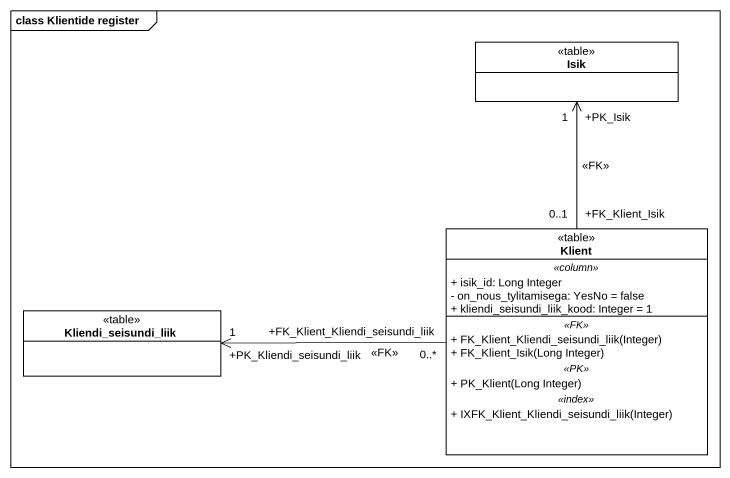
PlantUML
@startuml
mainframe class Klientide register
hide circle
hide empty members
skinparam classAttributeIconSize 0
class Isik <<table>>
class Klient <<table>> {
  .. <<column>> ..
  + isik_id: Long Integer
  - on_nous_tylitamisega: YesNo = false
  + kliendi_seisundi_liik_kood: Integer = 1
  .. <<FK>> ..
  + FK_Klient_Kliendi_seisundi_liik(Integer)
  + FK_Klient_Isik(Long Integer)
  .. <<PK>> ..
  + PK_Klient(Long Integer)
  .. <<index>> ..
  + IXFK_Klient_Kliendi_seisundi_liik(Integer)
}
class Kliendi_seisundi_liik <<table>>
Klient "+FK_Klient_Isik\n0..1" -up-> "+PK_Isik\n1" Isik : <<FK>>
Klient -up- Isik
Klient "+FK_Klient_Kliendi_seisundi_liik\n0..*" -left-> "+PK_Kliendi_seisundi_liik\n1" Kliendi_seisundi_liik : <<FK>>
@enduml
